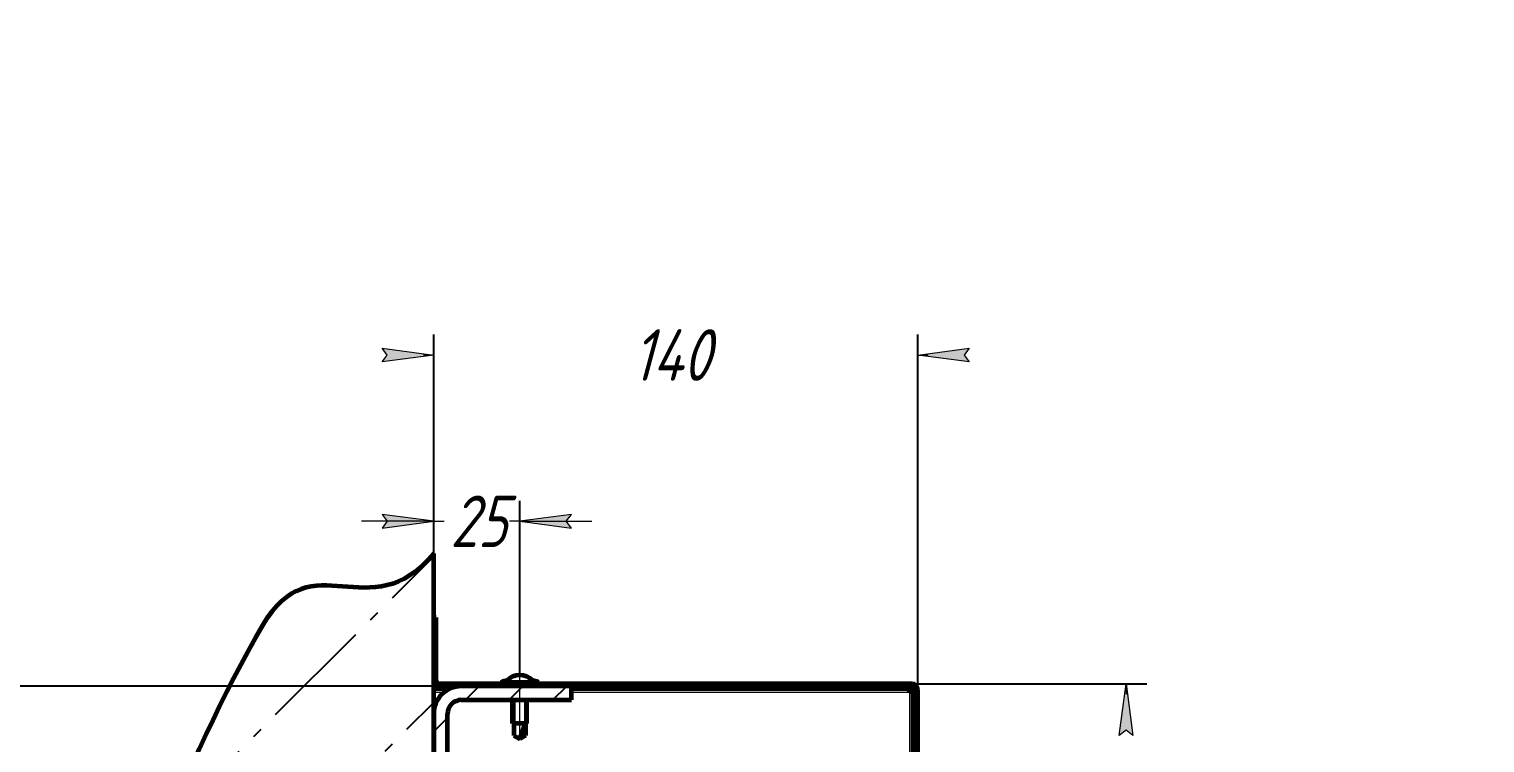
# Model space of a CAD drawing. Header units: millimetres. Extents: x 0 to 3360, y 0 to 297.
# Drawn here: x 3218.9 to 3360, y 227.8 to 297 of the extents above; entities that cross this region are included whole.
import ezdxf

# ---------------------------------------------------------------- set-up
doc = ezdxf.new("R2010")
doc.units = ezdxf.units.MM
for name, pattern in [('K5LT_AXLED', [19.5, 15, -1.5, 1.5, -1.5]), ('K5LT_BASIC', [0]), ('K5LT_THIN', [0])]:
    doc.linetypes.add(name, pattern=pattern)
doc.layers.add('Системный слой', color=7, linetype='Continuous')
doc.styles.add('KDIMTEXTSTYLE', font='GOST_AU.SHX', dxfattribs={"width": 0.96, "oblique": 15, "height": 5})
doc.dimstyles.new('KDIMSTYLE (0.33)', dxfattribs={"dimtxt": 5, "dimasz": 1, "dimexe": 2, "dimexo": 0, "dimgap": 1, "dimtad": 1, "dimlfac": 3, "dimtxsty": 'KDIMTEXTSTYLE', "dimsah": 1, "dimcen": 0, "dimdle": 1, "dimadec": 0, "dimazin": 0, "dimtfac": 0.667, "dimtmove": 0, "dimatfit": 3, "dimfxl": 1, "dimtvp": 1, "dimtolj": 1, "dimtzin": 0, "dimarcsym": 0})

# ---------------------------------------------------------------- blocks, each defined once
blk = doc.blocks.new('U623')
at = {"layer": 'Системный слой'}
h = blk.add_hatch(dxfattribs=at)
h.set_pattern_fill('Металл', angle=45, style=0, pattern_type=0)
h.set_pattern_definition([(45, (0, 0), (-2.121320343559642, 2.121320343559643), [])])
h.paths.add_polyline_path([(3271.462640955107, 233.2834651412084), (3260.79597428844, 233.2834651412084), (3259.64050901419, 233.0201318078751), (3258.713248131603, 232.2821401412085), (3258.197325664992, 231.2152434953751), (3258.129307621774, 230.6167984745417), (3258.129307621774, 192.6167984745417), (3258.392640955107, 191.4613332002907), (3259.130632621774, 190.5340723177042), (3260.197529267607, 190.0181498510932), (3260.79597428844, 189.950131807875), (3276.129307621774, 189.9501318078751), (3277.284772896025, 190.2134651412084), (3278.212033778611, 190.9514568078751), (3278.727956245222, 192.0183534537084), (3278.79597428844, 192.6167984745417), (3278.79597428844, 203.1167984745417), (3279.059503700205, 204.3100652437381), (3279.801069993712, 205.2813596201593), (3280.882726442529, 205.85000068451), (3282.103262490641, 205.910209393124), (3283.23563309325, 205.4507856761913), (3284.069193808847, 204.5571918832701), (3284.448885038571, 203.3956550119641), (3284.462640955107, 203.1167984745418), (3284.462640955107, 198.950131807875), (3285.79597428844, 198.950131807875), (3285.79597428844, 203.1167984745417), (3285.531440955107, 204.5777798433483), (3284.771430339641, 205.8532516418693), (3283.61244554995, 206.7812595630157), (3282.201649838692, 207.2439688729921), (3280.718180402097, 207.1826265944548), (3279.350402255349, 206.6050217245634), (3278.271990396408, 205.5844962192773), (3277.619877249475, 204.2506323251556), (3277.462640955107, 203.1167984745418), (3277.462640955107, 192.6167984745418), (3277.202640955107, 191.8257653947446), (3276.524040955107, 191.3432352160684), (3276.129307621774, 191.2834651412084), (3260.79597428844, 191.2834651412084), (3260.004941208644, 191.5434651412084), (3259.522411029967, 192.2220651412084), (3259.462640955107, 192.6167984745417), (3259.462640955107, 230.6167984745418), (3259.722640955107, 231.4078315543389), (3260.401240955107, 231.8903617330151), (3260.79597428844, 231.950131807875), (3271.462640955107, 231.950131807875)])
at = {"layer": 'Системный слой', "color": 5, "linetype": 'K5LT_BASIC', "lineweight": 60, "true_color": 0x0000ff}
for p, q in [((3271.462640955107, 233.2834651412084), (3260.79597428844, 233.2834651412084)), ((3271.462640955107, 231.950131807875), (3271.462640955107, 233.2834651412084)), ((3260.79597428844, 231.950131807875), (3271.462640955107, 231.950131807875)), ((3258.129307621774, 230.6167984745418), (3258.129307621774, 192.6167984745417)), ((3259.462640955107, 192.6167984745417), (3259.462640955107, 230.6167984745417)), ((3277.462640955107, 203.1167984745417), (3277.462640955107, 192.6167984745417)), ((3278.79597428844, 203.1167984745417), (3278.79597428844, 192.6167984745417)), ((3284.462640955107, 198.950131807875), (3284.462640955107, 203.1167984745417)), ((3285.79597428844, 198.950131807875), (3285.79597428844, 203.1167984745417)), ((3284.462640955107, 198.950131807875), (3285.79597428844, 198.950131807875)), ((3276.129307621774, 191.2834651412084), (3260.79597428844, 191.2834651412084)), ((3276.129307621774, 189.950131807875), (3260.79597428844, 189.950131807875))]:
    blk.add_line(p, q, dxfattribs=at)
for centre, radius, start, end in [((3260.79597428844, 230.6167984745418), 2.666666666666629, 89.99999999999919, 180.0000000000004), ((3260.79597428844, 230.6167984745418), 1.333333333333314, 89.99999999999919, 180.0000000000008), ((3281.629307621774, 203.1167984745417), 4.166666666666666, 16.68576604147772, 180), ((3281.629307621774, 203.1167984745417), 2.833333333333333, 0, 180), ((3260.79597428844, 192.6167984745417), 2.666666666666667, 180, 270), ((3260.79597428844, 192.6167984745417), 1.333333333333314, 179.9999999999992, 270.0000000000008), ((3276.129307621774, 192.6167984745418), 2.666666666666629, 269.9999999999992, 0), ((3276.129307621774, 192.6167984745418), 1.333333333333314, 269.9999999999992, 0)]:
    blk.add_arc(centre, radius, start, end, dxfattribs=at)
blk = doc.blocks.new('U627')
at = {"layer": 'Системный слой', "color": 30, "linetype": 'K5LT_AXLED', "lineweight": 18, "true_color": 0xff8000}
blk.add_line((3266.462640955107, 228.0510739040143), (3266.462640955107, 234.3501318078787), dxfattribs=at)
at = {"layer": 'Системный слой', "color": 5, "linetype": 'K5LT_BASIC', "lineweight": 60, "true_color": 0x0000ff}
for p, q in [((3264.629307621774, 233.683465141212), (3268.29597428844, 233.683465141212)), ((3264.629307621774, 233.683465141212), (3264.629307621774, 233.5167984745453)), ((3268.29597428844, 233.683465141212), (3268.29597428844, 233.5167984745453)), ((3265.762640986896, 229.683465141212), (3265.762640986896, 231.9501318078787)), ((3265.762640986896, 229.683465141212), (3265.762640986896, 231.9501318078787)), ((3265.762640986896, 229.683465141212), (3265.762640986896, 231.9501318078787)), ((3265.762640986896, 229.683465141212), (3265.762640986896, 231.9501318078787)), ((3265.762640986896, 229.683465141212), (3265.762640986896, 231.9501318078787)), ((3265.762640986896, 229.683465141212), (3265.762640986896, 231.9501318078787)), ((3265.762640986896, 229.683465141212), (3265.762640986896, 231.9501318078787)), ((3265.762640986896, 229.683465141212), (3265.762640986896, 231.9501318078787)), ((3265.762640986896, 229.683465141212), (3265.762640986896, 231.9501318078787)), ((3265.762640986896, 229.683465141212), (3265.762640986896, 231.9501318078787)), ((3265.762640986896, 229.683465141212), (3265.762640986896, 231.9501318078787)), ((3265.762640986896, 229.683465141212), (3265.762640986896, 231.9501318078787)), ((3265.762640986896, 229.683465141212), (3265.762640986896, 231.9501318078787)), ((3265.762640986896, 229.683465141212), (3265.762640986896, 231.9501318078787)), ((3265.762640986896, 229.683465141212), (3265.762640986896, 231.9501318078787)), ((3265.762640986896, 229.683465141212), (3265.762640986896, 231.9501318078787)), ((3265.762640986896, 229.683465141212), (3265.762640986896, 231.9501318078787)), ((3265.762640986896, 229.683465141212), (3265.762640986896, 231.9501318078787)), ((3265.762640986896, 229.683465141212), (3265.762640986896, 231.9501318078787)), ((3265.762640986896, 229.683465141212), (3265.762640986896, 231.9501318078787)), ((3265.762640986896, 229.683465141212), (3265.762640986896, 231.9501318078787)), ((3265.762640986896, 229.683465141212), (3265.762640986896, 231.9501318078787)), ((3265.762640986896, 229.683465141212), (3265.762640986896, 231.9501318078787)), ((3265.762640986896, 229.683465141212), (3265.762640986896, 231.9501318078787)), ((3265.762640986896, 229.683465141212), (3265.762640986896, 231.9501318078787)), ((3265.762640986896, 229.683465141212), (3265.762640986896, 231.9501318078787)), ((3265.762640986896, 229.683465141212), (3265.762640986896, 231.9501318078787)), ((3265.762640986896, 229.683465141212), (3265.762640986896, 231.9501318078787)), ((3265.762640986896, 229.683465141212), (3265.762640986896, 231.9501318078787)), ((3265.762640986896, 229.683465141212), (3265.762640986896, 231.9501318078787)), ((3265.762640986896, 229.683465141212), (3265.762640986896, 231.9501318078787)), ((3265.762640986896, 229.683465141212), (3265.762640986896, 231.9501318078787)), ((3267.162640923318, 229.683465141212), (3267.162640923318, 231.9501318078787)), ((3267.162640923318, 229.683465141212), (3267.162640923318, 231.9501318078787)), ((3267.162640923318, 229.683465141212), (3267.162640923318, 231.9501318078787)), ((3267.162640923318, 229.683465141212), (3267.162640923318, 231.9501318078787)), ((3267.162640923318, 229.683465141212), (3267.162640923318, 231.9501318078787)), ((3267.162640923318, 229.683465141212), (3267.162640923318, 231.9501318078787)), ((3267.162640923318, 229.683465141212), (3267.162640923318, 231.9501318078787)), ((3267.162640923318, 229.683465141212), (3267.162640923318, 231.9501318078787)), ((3267.162640923318, 229.683465141212), (3267.162640923318, 231.9501318078787)), ((3267.162640923318, 229.683465141212), (3267.162640923318, 231.9501318078787)), ((3267.162640923318, 229.683465141212), (3267.162640923318, 231.9501318078787)), ((3267.162640923318, 229.683465141212), (3267.162640923318, 231.9501318078787)), ((3267.162640923318, 229.683465141212), (3267.162640923318, 231.9501318078787)), ((3267.162640923318, 229.683465141212), (3267.162640923318, 231.9501318078787)), ((3267.162640923318, 229.683465141212), (3267.162640923318, 231.9501318078787)), ((3267.162640923318, 229.683465141212), (3267.162640923318, 231.9501318078787)), ((3267.162640923318, 229.683465141212), (3267.162640923318, 231.9501318078787)), ((3267.162640923318, 229.683465141212), (3267.162640923318, 231.9501318078787)), ((3267.162640923318, 229.683465141212), (3267.162640923318, 231.9501318078787)), ((3267.162640923318, 229.683465141212), (3267.162640923318, 231.9501318078787)), ((3267.162640923318, 229.683465141212), (3267.162640923318, 231.9501318078787)), ((3267.162640923318, 229.683465141212), (3267.162640923318, 231.9501318078787)), ((3267.162640923318, 229.683465141212), (3267.162640923318, 231.9501318078787)), ((3267.162640923318, 229.683465141212), (3267.162640923318, 231.9501318078787)), ((3267.162640923318, 229.683465141212), (3267.162640923318, 231.9501318078787)), ((3267.162640923318, 229.683465141212), (3267.162640923318, 231.9501318078787)), ((3267.162640923318, 229.683465141212), (3267.162640923318, 231.9501318078787)), ((3267.162640923318, 229.683465141212), (3267.162640923318, 231.9501318078787)), ((3267.162640923318, 229.683465141212), (3267.162640923318, 231.9501318078787)), ((3267.162640923318, 229.683465141212), (3267.162640923318, 231.9501318078787)), ((3267.162640923318, 229.683465141212), (3267.162640923318, 231.9501318078787)), ((3267.162640923318, 229.683465141212), (3267.162640923318, 231.9501318078787)), ((3267.162640923318, 229.683465141212), (3265.762640986896, 229.683465141212)), ((3267.162640923318, 229.683465141212), (3265.762640986896, 229.683465141212)), ((3267.162640923318, 229.683465141212), (3265.762640986896, 229.683465141212)), ((3267.162640923318, 229.683465141212), (3265.762640986896, 229.683465141212)), ((3267.162640923318, 229.683465141212), (3265.762640986896, 229.683465141212)), ((3267.162640923318, 229.683465141212), (3265.762640986896, 229.683465141212)), ((3267.162640923318, 229.683465141212), (3265.762640986896, 229.683465141212)), ((3267.162640923318, 229.683465141212), (3265.762640986896, 229.683465141212)), ((3267.162640923318, 229.683465141212), (3265.762640986896, 229.683465141212)), ((3267.162640923318, 229.683465141212), (3265.762640986896, 229.683465141212)), ((3267.162640923318, 229.683465141212), (3265.762640986896, 229.683465141212)), ((3267.162640923318, 229.683465141212), (3265.762640986896, 229.683465141212)), ((3267.162640923318, 229.683465141212), (3265.762640986896, 229.683465141212)), ((3267.162640923318, 229.683465141212), (3265.762640986896, 229.683465141212)), ((3267.162640923318, 229.683465141212), (3265.762640986896, 229.683465141212)), ((3267.162640923318, 229.683465141212), (3265.762640986896, 229.683465141212)), ((3267.162640923318, 229.683465141212), (3265.762640986896, 229.683465141212)), ((3267.162640923318, 229.683465141212), (3265.762640986896, 229.683465141212)), ((3267.162640923318, 229.683465141212), (3265.762640986896, 229.683465141212)), ((3267.162640923318, 229.683465141212), (3265.762640986896, 229.683465141212)), ((3267.162640923318, 229.683465141212), (3265.762640986896, 229.683465141212)), ((3267.162640923318, 229.683465141212), (3265.762640986896, 229.683465141212)), ((3267.162640923318, 229.683465141212), (3265.762640986896, 229.683465141212)), ((3267.162640923318, 229.683465141212), (3265.762640986896, 229.683465141212)), ((3267.162640923318, 229.683465141212), (3265.762640986896, 229.683465141212)), ((3267.162640923318, 229.683465141212), (3265.762640986896, 229.683465141212)), ((3267.162640923318, 229.683465141212), (3265.762640986896, 229.683465141212)), ((3267.162640923318, 229.683465141212), (3265.762640986896, 229.683465141212)), ((3267.162640923318, 229.683465141212), (3265.762640986896, 229.683465141212)), ((3267.162640923318, 229.683465141212), (3265.762640986896, 229.683465141212)), ((3267.162640923318, 229.683465141212), (3265.762640986896, 229.683465141212)), ((3267.162640923318, 229.683465141212), (3265.762640986896, 229.683465141212)), ((3265.895974288441, 229.683465141212), (3265.895974288441, 228.5167984745453)), ((3266.462640955107, 228.183465141212), (3267.029307621774, 229.683465141212)), ((3266.462640955107, 228.183465141212), (3267.029307621774, 229.683465141212)), ((3266.462640955107, 228.183465141212), (3267.029307621774, 229.683465141212)), ((3266.462640955107, 228.183465141212), (3267.029307621774, 229.683465141212)), ((3266.462640955107, 228.183465141212), (3267.029307621774, 229.683465141212)), ((3266.462640955107, 228.183465141212), (3267.029307621774, 229.683465141212)), ((3266.462640955107, 228.183465141212), (3267.029307621774, 229.683465141212)), ((3266.462640955107, 228.183465141212), (3267.029307621774, 229.683465141212)), ((3266.462640955107, 228.183465141212), (3267.029307621774, 229.683465141212)), ((3266.462640955107, 228.183465141212), (3267.029307621774, 229.683465141212)), ((3266.462640955107, 228.183465141212), (3267.029307621774, 229.683465141212)), ((3266.462640955107, 228.183465141212), (3267.029307621774, 229.683465141212)), ((3266.462640955107, 228.183465141212), (3267.029307621774, 229.683465141212)), ((3266.462640955107, 228.183465141212), (3267.029307621774, 229.683465141212)), ((3266.462640955107, 228.183465141212), (3267.029307621774, 229.683465141212)), ((3266.462640955107, 228.183465141212), (3267.029307621774, 229.683465141212)), ((3266.462640955107, 228.183465141212), (3267.029307621774, 229.683465141212)), ((3266.462640955107, 228.183465141212), (3267.029307621774, 229.683465141212)), ((3266.462640955107, 228.183465141212), (3267.029307621774, 229.683465141212)), ((3266.462640955107, 228.183465141212), (3267.029307621774, 229.683465141212)), ((3266.462640955107, 228.183465141212), (3267.029307621774, 229.683465141212)), ((3266.462640955107, 228.183465141212), (3267.029307621774, 229.683465141212)), ((3266.462640955107, 228.183465141212), (3267.029307621774, 229.683465141212)), ((3266.462640955107, 228.183465141212), (3267.029307621774, 229.683465141212)), ((3266.462640955107, 228.183465141212), (3267.029307621774, 229.683465141212)), ((3266.462640955107, 228.183465141212), (3267.029307621774, 229.683465141212)), ((3266.462640955107, 228.183465141212), (3267.029307621774, 229.683465141212)), ((3266.462640955107, 228.183465141212), (3267.029307621774, 229.683465141212)), ((3266.462640955107, 228.183465141212), (3267.029307621774, 229.683465141212)), ((3266.462640955107, 228.183465141212), (3267.029307621774, 229.683465141212)), ((3266.462640955107, 228.183465141212), (3267.029307621774, 229.683465141212)), ((3266.462640955107, 228.183465141212), (3267.029307621774, 229.683465141212)), ((3267.029307621774, 229.683465141212), (3267.029307621774, 228.5167984745453)), ((3267.029307621774, 229.683465141212), (3267.029307621774, 228.5167984745453)), ((3267.029307621774, 229.683465141212), (3267.029307621774, 228.5167984745453)), ((3267.029307621774, 229.683465141212), (3267.029307621774, 228.5167984745453)), ((3267.029307621774, 229.683465141212), (3267.029307621774, 228.5167984745453)), ((3267.029307621774, 229.683465141212), (3267.029307621774, 228.5167984745453)), ((3267.029307621774, 229.683465141212), (3267.029307621774, 228.5167984745453)), ((3267.029307621774, 229.683465141212), (3267.029307621774, 228.5167984745453)), ((3267.029307621774, 229.683465141212), (3267.029307621774, 228.5167984745453)), ((3267.029307621774, 229.683465141212), (3267.029307621774, 228.5167984745453)), ((3267.029307621774, 229.683465141212), (3267.029307621774, 228.5167984745453)), ((3267.029307621774, 229.683465141212), (3267.029307621774, 228.5167984745453)), ((3267.029307621774, 229.683465141212), (3267.029307621774, 228.5167984745453)), ((3267.029307621774, 229.683465141212), (3267.029307621774, 228.5167984745453)), ((3267.029307621774, 229.683465141212), (3267.029307621774, 228.5167984745453)), ((3267.029307621774, 229.683465141212), (3267.029307621774, 228.5167984745453)), ((3267.029307621774, 229.683465141212), (3267.029307621774, 228.5167984745453)), ((3267.029307621774, 229.683465141212), (3267.029307621774, 228.5167984745453)), ((3267.029307621774, 229.683465141212), (3267.029307621774, 228.5167984745453)), ((3267.029307621774, 229.683465141212), (3267.029307621774, 228.5167984745453)), ((3267.029307621774, 229.683465141212), (3267.029307621774, 228.5167984745453)), ((3267.029307621774, 229.683465141212), (3267.029307621774, 228.5167984745453)), ((3267.029307621774, 229.683465141212), (3267.029307621774, 228.5167984745453)), ((3267.029307621774, 229.683465141212), (3267.029307621774, 228.5167984745453)), ((3267.029307621774, 229.683465141212), (3267.029307621774, 228.5167984745453)), ((3267.029307621774, 229.683465141212), (3267.029307621774, 228.5167984745453)), ((3267.029307621774, 229.683465141212), (3267.029307621774, 228.5167984745453)), ((3267.029307621774, 229.683465141212), (3267.029307621774, 228.5167984745453)), ((3267.029307621774, 229.683465141212), (3267.029307621774, 228.5167984745453)), ((3267.029307621774, 229.683465141212), (3267.029307621774, 228.5167984745453)), ((3267.029307621774, 229.683465141212), (3267.029307621774, 228.5167984745453)), ((3267.029307621774, 229.683465141212), (3267.029307621774, 228.5167984745453)), ((3265.895974288441, 228.5167984745453), (3266.462640955107, 228.183465141212)), ((3267.029307621774, 228.5167984745453), (3266.462640955107, 228.183465141212)), ((3267.029307621774, 228.5167984745453), (3266.462640955107, 228.183465141212)), ((3267.029307621774, 228.5167984745453), (3266.462640955107, 228.183465141212)), ((3267.029307621774, 228.5167984745453), (3266.462640955107, 228.183465141212)), ((3267.029307621774, 228.5167984745453), (3266.462640955107, 228.183465141212)), ((3267.029307621774, 228.5167984745453), (3266.462640955107, 228.183465141212)), ((3267.029307621774, 228.5167984745453), (3266.462640955107, 228.183465141212)), ((3267.029307621774, 228.5167984745453), (3266.462640955107, 228.183465141212)), ((3267.029307621774, 228.5167984745453), (3266.462640955107, 228.183465141212)), ((3267.029307621774, 228.5167984745453), (3266.462640955107, 228.183465141212)), ((3267.029307621774, 228.5167984745453), (3266.462640955107, 228.183465141212)), ((3267.029307621774, 228.5167984745453), (3266.462640955107, 228.183465141212)), ((3267.029307621774, 228.5167984745453), (3266.462640955107, 228.183465141212)), ((3267.029307621774, 228.5167984745453), (3266.462640955107, 228.183465141212)), ((3267.029307621774, 228.5167984745453), (3266.462640955107, 228.183465141212)), ((3267.029307621774, 228.5167984745453), (3266.462640955107, 228.183465141212)), ((3267.029307621774, 228.5167984745453), (3266.462640955107, 228.183465141212)), ((3267.029307621774, 228.5167984745453), (3266.462640955107, 228.183465141212)), ((3267.029307621774, 228.5167984745453), (3266.462640955107, 228.183465141212)), ((3267.029307621774, 228.5167984745453), (3266.462640955107, 228.183465141212)), ((3267.029307621774, 228.5167984745453), (3266.462640955107, 228.183465141212)), ((3267.029307621774, 228.5167984745453), (3266.462640955107, 228.183465141212)), ((3267.029307621774, 228.5167984745453), (3266.462640955107, 228.183465141212)), ((3267.029307621774, 228.5167984745453), (3266.462640955107, 228.183465141212)), ((3267.029307621774, 228.5167984745453), (3266.462640955107, 228.183465141212)), ((3267.029307621774, 228.5167984745453), (3266.462640955107, 228.183465141212)), ((3267.029307621774, 228.5167984745453), (3266.462640955107, 228.183465141212)), ((3267.029307621774, 228.5167984745453), (3266.462640955107, 228.183465141212)), ((3267.029307621774, 228.5167984745453), (3266.462640955107, 228.183465141212)), ((3267.029307621774, 228.5167984745453), (3266.462640955107, 228.183465141212)), ((3267.029307621774, 228.5167984745453), (3266.462640955107, 228.183465141212)), ((3267.029307621774, 228.5167984745453), (3266.462640955107, 228.183465141212))]:
    blk.add_line(p, q, dxfattribs=at)
at = {"layer": 'Системный слой', "color": 7, "linetype": 'K5LT_THIN', "lineweight": 18}
for p, q in [((3265.995974296388, 231.9501318078786), (3265.995974296388, 229.6834651412119)), ((3265.995974296388, 231.9501318078786), (3265.995974296388, 229.6834651412119)), ((3265.995974296388, 231.9501318078786), (3265.995974296388, 229.6834651412119)), ((3265.995974296388, 231.9501318078786), (3265.995974296388, 229.6834651412119)), ((3265.995974296388, 231.9501318078786), (3265.995974296388, 229.6834651412119)), ((3265.995974296388, 231.9501318078786), (3265.995974296388, 229.6834651412119)), ((3265.995974296388, 231.9501318078786), (3265.995974296388, 229.6834651412119)), ((3265.995974296388, 231.9501318078786), (3265.995974296388, 229.6834651412119)), ((3265.995974296388, 231.9501318078786), (3265.995974296388, 229.6834651412119)), ((3265.995974296388, 231.9501318078786), (3265.995974296388, 229.6834651412119)), ((3265.995974296388, 231.9501318078786), (3265.995974296388, 229.6834651412119)), ((3265.995974296388, 231.9501318078786), (3265.995974296388, 229.6834651412119)), ((3265.995974296388, 231.9501318078786), (3265.995974296388, 229.6834651412119)), ((3265.995974296388, 231.9501318078786), (3265.995974296388, 229.6834651412119)), ((3265.995974296388, 231.9501318078786), (3265.995974296388, 229.6834651412119)), ((3265.995974296388, 231.9501318078786), (3265.995974296388, 229.6834651412119)), ((3265.995974296388, 231.9501318078786), (3265.995974296388, 229.6834651412119)), ((3265.995974296388, 231.9501318078786), (3265.995974296388, 229.6834651412119)), ((3265.995974296388, 231.9501318078786), (3265.995974296388, 229.6834651412119)), ((3265.995974296388, 231.9501318078786), (3265.995974296388, 229.6834651412119)), ((3265.995974296388, 231.9501318078786), (3265.995974296388, 229.6834651412119)), ((3265.995974296388, 231.9501318078786), (3265.995974296388, 229.6834651412119)), ((3265.995974296388, 231.9501318078786), (3265.995974296388, 229.6834651412119)), ((3265.995974296388, 231.9501318078786), (3265.995974296388, 229.6834651412119)), ((3265.995974296388, 231.9501318078786), (3265.995974296388, 229.6834651412119)), ((3265.995974296388, 231.9501318078786), (3265.995974296388, 229.6834651412119)), ((3265.995974296388, 231.9501318078786), (3265.995974296388, 229.6834651412119)), ((3265.995974296388, 231.9501318078786), (3265.995974296388, 229.6834651412119)), ((3265.995974296388, 231.9501318078786), (3265.995974296388, 229.6834651412119)), ((3265.995974296388, 231.9501318078786), (3265.995974296388, 229.6834651412119)), ((3265.995974296388, 231.9501318078786), (3265.995974296388, 229.6834651412119)), ((3265.995974296388, 231.9501318078786), (3265.995974296388, 229.6834651412119)), ((3266.929307613826, 231.9501318078786), (3266.929307613826, 229.6834651412119)), ((3266.929307613826, 231.9501318078786), (3266.929307613826, 229.6834651412119)), ((3266.929307613826, 231.9501318078786), (3266.929307613826, 229.6834651412119)), ((3266.929307613826, 231.9501318078786), (3266.929307613826, 229.6834651412119)), ((3266.929307613826, 231.9501318078786), (3266.929307613826, 229.6834651412119)), ((3266.929307613826, 231.9501318078786), (3266.929307613826, 229.6834651412119)), ((3266.929307613826, 231.9501318078786), (3266.929307613826, 229.6834651412119)), ((3266.929307613826, 231.9501318078786), (3266.929307613826, 229.6834651412119)), ((3266.929307613826, 231.9501318078786), (3266.929307613826, 229.6834651412119)), ((3266.929307613826, 231.9501318078786), (3266.929307613826, 229.6834651412119)), ((3266.929307613826, 231.9501318078786), (3266.929307613826, 229.6834651412119)), ((3266.929307613826, 231.9501318078786), (3266.929307613826, 229.6834651412119)), ((3266.929307613826, 231.9501318078786), (3266.929307613826, 229.6834651412119)), ((3266.929307613826, 231.9501318078786), (3266.929307613826, 229.6834651412119)), ((3266.929307613826, 231.9501318078786), (3266.929307613826, 229.6834651412119)), ((3266.929307613826, 231.9501318078786), (3266.929307613826, 229.6834651412119)), ((3266.929307613826, 231.9501318078786), (3266.929307613826, 229.6834651412119)), ((3266.929307613826, 231.9501318078786), (3266.929307613826, 229.6834651412119)), ((3266.929307613826, 231.9501318078786), (3266.929307613826, 229.6834651412119)), ((3266.929307613826, 231.9501318078786), (3266.929307613826, 229.6834651412119)), ((3266.929307613826, 231.9501318078786), (3266.929307613826, 229.6834651412119)), ((3266.929307613826, 231.9501318078786), (3266.929307613826, 229.6834651412119)), ((3266.929307613826, 231.9501318078786), (3266.929307613826, 229.6834651412119)), ((3266.929307613826, 231.9501318078786), (3266.929307613826, 229.6834651412119)), ((3266.929307613826, 231.9501318078786), (3266.929307613826, 229.6834651412119)), ((3266.929307613826, 231.9501318078786), (3266.929307613826, 229.6834651412119)), ((3266.929307613826, 231.9501318078786), (3266.929307613826, 229.6834651412119)), ((3266.929307613826, 231.9501318078786), (3266.929307613826, 229.6834651412119)), ((3266.929307613826, 231.9501318078786), (3266.929307613826, 229.6834651412119)), ((3266.929307613826, 231.9501318078786), (3266.929307613826, 229.6834651412119)), ((3266.929307613826, 231.9501318078786), (3266.929307613826, 229.6834651412119)), ((3266.929307613826, 231.9501318078786), (3266.929307613826, 229.6834651412119))]:
    blk.add_line(p, q, dxfattribs=at)
at = {"layer": 'Системный слой', "color": 5, "linetype": 'K5LT_BASIC', "lineweight": 60, "true_color": 0x0000ff}
for centre, radius, start, end in [((3266.462640955107, 232.603571630623), 1.746560177255591, 45.07748045168284, 134.9225195483172), ((3266.462640955111, 227.8937592588447), 6.073039215701183, 101.7173249189619, 107.5705974357633), ((3266.462640955103, 227.8937592588447), 6.073039215701184, 72.42940256423671, 78.28267508103812)]:
    blk.add_arc(centre, radius, start, end, dxfattribs=at)
blk = doc.blocks.new('KDIMARROW_01')
at = {"layer": 'Системный слой'}
blk.add_hatch(color=0, dxfattribs=at).paths.add_polyline_path([(0, 0), (-5, 0.658262491226197), (-4.5, 5.51091059616309e-16), (-5, -0.6582624912261956)])
at = {"layer": 'Системный слой', "color": 0, "linetype": 'K5LT_THIN', "lineweight": 18}
for p, q in [((-4.5, 5.51091059616309e-16), (-5, 0.658262491226197)), ((-5, 0.658262491226197), (0, 0)), ((0, 0), (-5, -0.6582624912261956)), ((-5, -0.6582624912261956), (-4.5, 5.51091059616309e-16)), ((0, 0), (-1, 0))]:
    blk.add_line(p, q, dxfattribs=at)
blk = doc.blocks.new('KDIMARROW_02')
at = {"layer": 'Системный слой'}
blk.add_hatch(color=0, dxfattribs=at).paths.add_polyline_path([(4.5, -5.51091059616309e-16), (5, 0.6582624912261956), (0, 0), (5, -0.658262491226197)])
at = {"layer": 'Системный слой', "color": 0, "linetype": 'K5LT_THIN', "lineweight": 18}
for p, q in [((0, 0), (-1, 0)), ((5, 0.6582624912261956), (0, 0)), ((0, 0), (5, -0.658262491226197)), ((0, 0), (7, -8.572527594031472e-16)), ((4.5, -5.51091059616309e-16), (5, 0.6582624912261956)), ((5, -0.658262491226197), (4.5, -5.51091059616309e-16))]:
    blk.add_line(p, q, dxfattribs=at)

msp = doc.modelspace()

# ---------------------------------------------------------------- hatches: boundary and pattern name
at = {"layer": 'Системный слой'}
h = msp.add_hatch(dxfattribs=at)
h.set_pattern_fill('Бетон', angle=45, style=0, pattern_type=0)
h.set_pattern_definition([(45, (0, 0), (-14.14213562373095, 14.14213562373095), [11, -5]), (45, (9.19238815542512, 9.192388155425117), (-14.14213562373095, 14.14213562373095), [1, -15]), (45, (-1.414213562373094, 12.72792206135786), (-14.14213562373095, 14.14213562373095), [11, -5]), (45, (7.778174593052024, 21.92031021678297), (-14.14213562373095, 14.14213562373095), [1, -15])])
h.paths.add_polyline_path([(3258.129307621774, 135.2834651412083), (3258.129307621774, 195.9501318078746), (3258.129307621774, 233.9501318078746), (3258.129307621774, 237.1834651412079), (3258.129307621774, 243.283465141208), (3258.129307621774, 246.1542864809917), (3256.755718459624, 244.7475982331099), (3255.291581132763, 243.7301441045508), (3253.694379267772, 243.0983039267099), (3251.873732495035, 242.8442338932844), (3249.552240690964, 242.9386041713962), (3246.41490604011, 242.9765269283563), (3244.571864750259, 242.3941224721049), (3243.165496579448, 241.3483438825101), (3241.963155684687, 239.8667774129888), (3241.532809625805, 239.1743740669446), (3238.486759372534, 233.5890287757723), (3235.271000009641, 226.898990846982), (3231.892228932829, 218.8700067418503), (3228.551367296683, 209.6390908290416), (3225.883738676406, 200.8652168593208), (3224.083898582398, 193.6354288632823), (3224.079382209088, 193.615006660908), (3223.529246045068, 190.9610553366967), (3222.905996770501, 187.5848235638467), (3222.210654868819, 183.3563661607234), (3221.444043958213, 178.0280043712055), (3220.608848438636, 171.0160320517921), (3219.852784952211, 161.9581204798634), (3219.593304552551, 154.2066458459848), (3219.72682447394, 149.0884918225609), (3220.097781006418, 145.2171726492753), (3220.661303568625, 142.2394591092469), (3221.224897137814, 140.4201609520699), (3223.033276250912, 136.4293423632436), (3225.344565769177, 132.6162978784253), (3228.158765692608, 128.9810274976152), (3231.475876021204, 125.5235312208131), (3235.295896754967, 122.2438090480191), (3239.618827893896, 119.1418609792332), (3243.738025251526, 116.6167984745417), (3258.129307621774, 116.6167984745417), (3258.129307621774, 123.283465141208)])

# ---------------------------------------------------------------- linework, layer by layer
at = {"layer": 'Системный слой', "color": 5, "linetype": 'K5LT_BASIC', "lineweight": 60, "true_color": 0x0000ff}
for p, q in [((3258.129307621774, 108.2297048295776), (3258.129307621774, 246.1542864809917)), ((3258.362640955107, 239.950131807875), (3258.129307621774, 239.950131807875)), ((3258.129307621774, 108.2297048295776), (3258.129307621774, 239.950131807875)), ((3258.362640955107, 233.850131807875), (3258.362640955107, 239.950131807875)), ((3258.129307621774, 233.0501318078714), (3259.705103076969, 233.0501318078714)), ((3304.462640955107, 233.5167984745416), (3258.695974288441, 233.5167984745416)), ((3260.79597428844, 233.2834651412084), (3258.695974288441, 233.2834651412084)), ((3304.462640955107, 233.2834651412084), (3271.462640955107, 233.2834651412084)), ((3271.462640955107, 233.0501318078714), (3304.326938694709, 233.0501318078714)), ((3304.326938694709, 233.2834651412047), (3304.326938694709, 233.0501318078714)), ((3304.562640955104, 232.8144295474759), (3304.562640955104, 189.9501318078751)), ((3304.795974288437, 232.8144295474759), (3304.562640955104, 232.8144295474759)), ((3304.79597428844, 150.7501318078749), (3304.79597428844, 232.950131807875)), ((3305.029307621774, 150.850131807875), (3305.029307621774, 232.950131807875))]:
    msp.add_line(p, q, dxfattribs=at)
at = {"layer": 'Системный слой', "color": 7, "linetype": 'K5LT_THIN', "lineweight": 18}
for p, q in [((3258.129307621774, 232.7167984745381), (3259.152468550353, 232.7167984745381)), ((3271.462640955107, 232.7167984745381), (3304.229307621771, 232.7167984745381)), ((3304.229307621771, 232.7167984745381), (3304.229307621771, 189.950131807875))]:
    msp.add_line(p, q, dxfattribs=at)
at = {"layer": 'Системный слой', "color": 5, "linetype": 'K5LT_BASIC', "lineweight": 60, "true_color": 0x0000ff}
for centre, radius, start, end in [((3258.695974288441, 233.850131807875), 0.5666666666666629, 180, 270), ((3258.695974288441, 233.850131807875), 0.3333333333333333, 180, 270), ((3304.462640955107, 232.950131807875), 0.5666666666667386, 0, 89.99999999999235), ((3304.462640955107, 232.950131807875), 0.3333333333333333, 0, 90)]:
    msp.add_arc(centre, radius, start, end, dxfattribs=at)
for points, knots in [([(3258.129307621774, 246.1542864809917), (3251.879101771669, 238.6661888987782), (3246.346935773013, 247.4506625385403), (3241.532809625805, 239.1743740669446), (3233.918912365267, 226.0848105211586), (3227.326982907651, 208.305630198774), (3224.079382209088, 193.615006660908), (3221.475131719581, 181.8345979559259), (3217.24362666339, 150.8525343663865), (3221.224897137814, 140.4201609520699), (3224.784985286217, 131.0914380756368), (3232.289361324121, 123.1569839164607), (3243.738025251526, 116.6167984745417)], [0, 0, 0, 0, 1, 1, 1, 2, 2, 2, 3, 3, 3, 4, 4, 4, 4]), ([(3304.229307621771, 232.7167984745381), (3304.235007275399, 232.7473651098125), (3304.242454231522, 232.7873030262257), (3304.253402332728, 232.8431321198903), (3304.26322607293, 232.8908767498916), (3304.274734032776, 232.94073614022), (3304.286345071273, 232.9827993031186), (3304.296148130573, 233.0112280173202), (3304.305202684264, 233.0308636095522), (3304.315196351307, 233.0458863753414), (3304.322413916222, 233.0501325792856), (3304.326938694709, 233.0501318078714)], [0, 0, 0, 0, 2.103061366358683, 2.747791291202144, 4.033313462120197, 5.72301080480195, 6.99351757939422, 8.31704654648357, 9.337482577004897, 10.33003331141686, 12, 12, 12, 12]), ([(3304.562640955104, 232.8144295474759), (3304.562642148919, 232.8104800000334), (3304.559717627194, 232.8047801494241), (3304.548319667746, 232.7955810886694), (3304.531047426904, 232.7864611502723), (3304.503981500307, 232.7766447739275), (3304.466891523461, 232.7657967749394), (3304.422460525321, 232.7549137844113), (3304.370009973228, 232.7437642911665), (3304.306880186026, 232.731263324284), (3304.260807433965, 232.7226720759073), (3304.229307621771, 232.7167984745381)], [0, 0, 0, 0, 1.457306212405122, 2.103061366358698, 3.391555854152048, 4.816382926431783, 5.723010804802408, 7.393267341651955, 8.83184067441384, 9.832221254915563, 12, 12, 12, 12])]:
    msp.add_open_spline(points, degree=3, knots=knots, dxfattribs=at)

# ---------------------------------------------------------------- block references
at = {"layer": 'Системный слой'}
for name in ['U627', 'U623']:
    msp.add_blockref(name, (0, 0), dxfattribs=at)

# ---------------------------------------------------------------- dimensions: what is measured, and where the dimension line sits
at = {"layer": 'Системный слой', "color": 7}
msp.add_linear_dim(base=(3258.129307621774, 265.3980070241183), p1=(3305.029307621774, 232.950131807875), p2=(3258.129307621774, 246.1542864809917), location=(3281.129307621774, 265.3980070241183), text='\\H5.0;\\W0.965;\\Q15;\\H5.0;\\W0.965;\\Q15;\\Q15;140', dimstyle='KDIMSTYLE (0.33)', override={"dimexo": 0, "dimblk1": 'KDIMARROW_01', "dimblk2": 'KDIMARROW_01', "dimse1": 0, "dimse2": 0, "dimclrt": 7, "dimtolj": 1}, dxfattribs=at).render()
msp.add_linear_dim(base=(3266.462640955107, 249.2749718576682), p1=(3258.129307621774, 239.950131807875), p2=(3266.462640955107, 234.3501318078787), location=(3262.462640955107, 249.2749718576682), dimstyle='KDIMSTYLE (0.33)', override={"dimexo": 0, "dimpost": '\\H5.0;\\W0.965;\\Q15;<>', "dimblk1": 'KDIMARROW_02', "dimblk2": 'KDIMARROW_02', "dimse1": 0, "dimse2": 0, "dimclrt": 7, "dimtolj": 1}, dxfattribs=at).render()
for base, p1, p2, location in [((3199.397538626403, 233.2834651412084), (3243.738025251526, 116.6167984745417), (3260.79597428844, 233.2834651412084), (3199.397538626403, 175.2834651412084)), ((3325.222614273882, 233.5167984745417), (3304.362640955108, 150.1834651412083), (3304.462640955107, 233.5167984745417), (3325.222614273882, 191.5167984745417))]:
    msp.add_linear_dim(base=base, p1=p1, p2=p2, angle=90, location=location, dimstyle='KDIMSTYLE (0.33)', override={"dimexo": 0, "dimpost": '\\H5.0;\\W0.965;\\Q15;<>', "dimblk1": 'KDIMARROW_01', "dimblk2": 'KDIMARROW_01', "dimse1": 0, "dimse2": 0, "dimclrt": 7, "dimtolj": 1}, dxfattribs=at).render()

doc.saveas('drawing.dxf')
